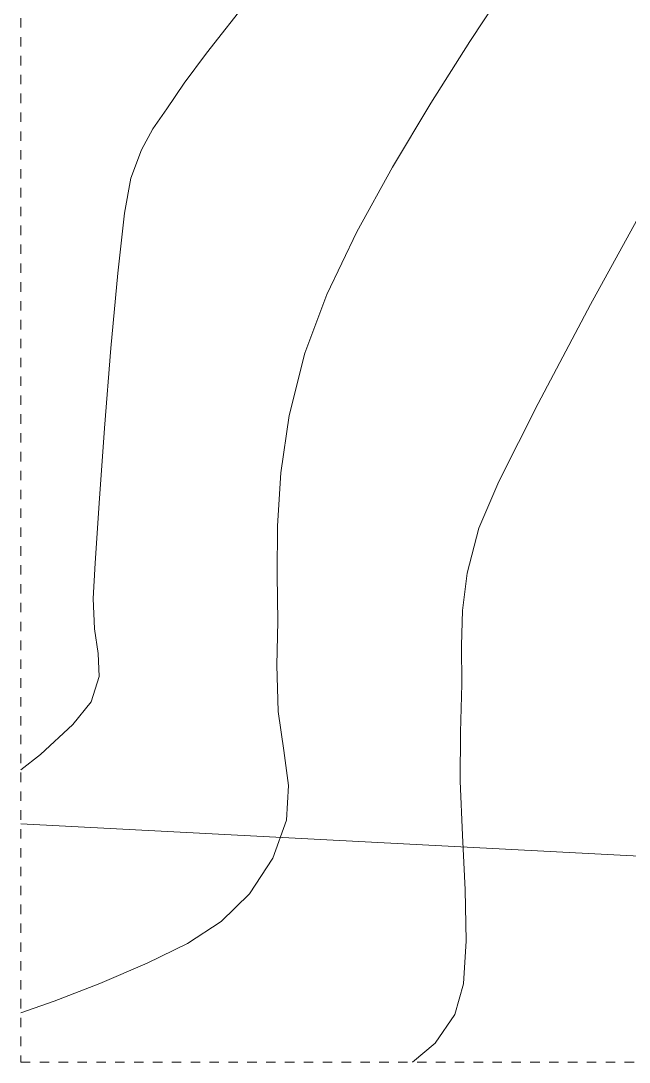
# Model space of a CAD drawing. Header units: metres. Extents: x 48 to 635, y -15 to 39.
# Drawn here: x 200.57 to 207.39, y 3.75 to 15.44 of the extents above; entities that cross this region are included whole.
import ezdxf

# ---------------------------------------------------------------- set-up
doc = ezdxf.new("R2010")
doc.units = ezdxf.units.M
doc.header["$MEASUREMENT"] = 0
doc.linetypes.add('Dashed', pattern=[0.211667, 0.105833, -0.105833])
doc.layers.add('Interior - Furniture', color=7, linetype='Continuous')

msp = doc.modelspace()

# ---------------------------------------------------------------- linework, layer by layer
at = {"layer": 'Interior - Furniture', "color": 8, "linetype": 'Dashed', "lineweight": 13}
for p, q in [((200.569, 38.751), (200.569, 3.751)), ((200.569, 3.751), (238.069, 3.751))]:
    msp.add_line(p, q, dxfattribs=at)
at = {"layer": 'Interior - Furniture', "color": 8, "linetype": 'Continuous', "lineweight": 13}
for p, q in [((205.606, 15.205), (206.021, 15.838)), ((202.653, 15.077), (203.133, 15.694)), ((205.169, 14.515), (205.606, 15.205)), ((202.401, 14.737), (202.653, 15.077)), ((202.205, 14.452), (202.401, 14.737)), ((204.738, 13.795), (205.169, 14.515)), ((202.05, 14.226), (202.205, 14.452)), ((201.921, 13.99), (202.05, 14.226)), ((201.804, 13.674), (201.921, 13.99)), ((204.34, 13.07), (204.738, 13.795)), ((201.732, 13.28), (201.804, 13.674)), ((206.96, 12.253), (207.64, 13.493)), ((201.656, 12.607), (201.732, 13.28)), ((204.003, 12.366), (204.34, 13.07)), ((201.58, 11.766), (201.656, 12.607)), ((203.756, 11.709), (204.003, 12.366)), ((206.371, 11.143), (206.96, 12.253)), ((201.509, 10.868), (201.58, 11.766)), ((203.579, 11.009), (203.756, 11.709)), ((205.933, 10.27), (206.371, 11.143)), ((203.485, 10.365), (203.579, 11.009)), ((201.449, 10.026), (201.509, 10.868)), ((203.449, 9.77), (203.485, 10.365)), ((205.708, 9.744), (205.933, 10.27)), ((201.404, 9.351), (201.449, 10.026)), ((203.446, 9.216), (203.449, 9.77)), ((205.578, 9.238), (205.708, 9.744)), ((201.38, 8.954), (201.404, 9.351)), ((205.524, 8.82), (205.578, 9.238)), ((203.451, 8.696), (203.446, 9.216)), ((201.395, 8.615), (201.38, 8.954)), ((205.514, 8.427), (205.524, 8.82)), ((203.441, 8.205), (203.451, 8.696)), ((201.438, 8.336), (201.395, 8.615)), ((205.517, 7.993), (205.514, 8.427)), ((201.446, 8.078), (201.438, 8.336)), ((203.455, 7.685), (203.441, 8.205)), ((201.357, 7.797), (201.446, 8.078)), ((205.502, 7.456), (205.517, 7.993)), ((201.153, 7.54), (201.357, 7.797)), ((203.518, 7.249), (203.455, 7.685)), ((200.789, 7.205), (201.153, 7.54)), ((205.497, 6.904), (205.502, 7.456)), ((203.57, 6.856), (203.518, 7.249)), ((200.569, 7.032), (200.789, 7.205)), ((205.522, 6.298), (205.497, 6.904)), ((203.55, 6.467), (203.57, 6.856)), ((203.397, 6.041), (203.55, 6.467)), ((205.552, 5.685), (205.522, 6.298)), ((203.134, 5.64), (203.397, 6.041)), ((202.817, 5.331), (203.134, 5.64)), ((205.564, 5.114), (205.552, 5.685)), ((202.437, 5.082), (202.817, 5.331)), ((201.986, 4.861), (202.437, 5.082)), ((205.534, 4.631), (205.564, 5.114)), ((201.456, 4.634), (201.986, 4.861)), ((200.943, 4.434), (201.456, 4.634)), ((205.438, 4.285), (205.534, 4.631)), ((200.569, 4.306), (200.943, 4.434)), ((205.218, 3.963), (205.438, 4.285)), ((204.962, 3.751), (205.218, 3.963))]:
    msp.add_line(p, q, dxfattribs=at)
at = {"layer": 'Interior - Furniture', "color": 7, "linetype": 'Continuous', "lineweight": 13}
for p, q in [((200.569, 6.426), (210.273, 5.919)), ((210.273, 5.919), (200.569, 6.426))]:
    msp.add_line(p, q, dxfattribs=at)

doc.saveas('drawing.dxf')
